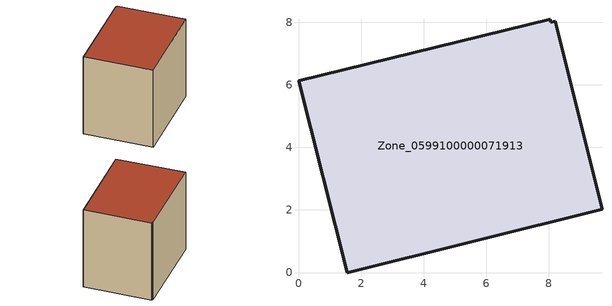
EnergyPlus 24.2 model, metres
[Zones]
Zone_0599100000071913
 floor ground (C_G): 8.2,8.03 9.7,2.02 1.55,0 0,6.13 8.04,8.09 8.06,7.99 z0
 wall outside (C_F): 1.55,0 9.7,2.02 8.2,8.03 8.06,7.99 8.04,8.09 0,6.13 1.55,0 z0:7.89
 roof outside (C_R): 9.7,2.02 8.2,8.03 8.06,7.99 8.04,8.09 0,6.13 1.55,0 z7.89
[BUILDING]
Pand.0599100000071913: North Axis=0; Terrain=City; Loads Convergence Tolerance Value=0.04; Temperature Convergence Tolerance Value=0.4; Solar Distribution=FullExterior; Maximum Number of Warmup Days=25; Minimum Number of Warmup Days=1
[Site:Location]
Rotterdam.The.Hague.AP_ZH_NLD Design_Conditions: Latitude=51.96; Longitude=4.45; Time Zone=1; Elevation=-4.5
[SITE:GROUNDTEMPERATURE:BUILDINGSURFACE]
18, 18, 18, 18, 18, 18, 18, 18, 18, 18, 18, 18
[MATERIAL] Thermal Absorptance=0.9; Solar Absorptance=0.7; Visible Absorptance=0.7
Name | Roughness | Thickness | Conductivity | Density | Specific Heat
G.TC.1965-1974 | MediumSmooth | 0.15 | 0.882353 | 540 | 1210
F.TC.1965-1974 | Rough | 0.3 | 0.697674 | 1920 | 840
R.TC.1965-1974 | MediumRough | 0.2 | 0.232558 | 1500 | 1000
[CONSTRUCTION]
C_G: G.TC.1965-1974
C_F: F.TC.1965-1974
C_R: R.TC.1965-1974
[ZONE]
Zone_0599100000071913: Type=1; Multiplier=1; Ceiling Height=Autocalculate; Volume=Autocalculate; Floor Area=autocalculate; Part of Total Floor Area=Yes
[ZONEINFILTRATION:DESIGNFLOWRATE]
Infil_Zone_0599100000071913: Zone or ZoneList or Space or SpaceList=Zone_0599100000071913; Schedule=AlwaysOn; Design Flow Rate Calculation Method=Flow/Area; Flow Rate per Floor Area=0.003; Constant Term Coefficient=1; Temperature Term Coefficient=0; Velocity Term Coefficient=0; Velocity Squared Term Coefficient=0
[HVACTEMPLATE:ZONE:IDEALLOADSAIRSYSTEM]
Zone_0599100000071913: Maximum Heating Supply Air Temperature=50; Minimum Cooling Supply Air Temperature=13; Maximum Heating Supply Air Humidity Ratio=0.0156; Minimum Cooling Supply Air Humidity Ratio=0.0077; Heating Limit=NoLimit; Cooling Limit=NoLimit; Dehumidification Control Type=ConstantSensibleHeatRatio; Cooling Sensible Heat Ratio=0.7; Dehumidification Setpoint=60; Humidification Control Type=None; Humidification Setpoint=30; Outdoor Air Method=None; Outdoor Air Flow Rate per Person=0.00944; Outdoor Air Flow Rate per Zone Floor Area=0; Outdoor Air Flow Rate per Zone=0; Demand Controlled Ventilation Type=None; Outdoor Air Economizer Type=NoEconomizer; Heat Recovery Type=None; Sensible Heat Recovery Effectiveness=0.7; Latent Heat Recovery Effectiveness=0.65
[ZONECONTROL:THERMOSTAT]
ThermostatControl_Zone_0599100000071913: Zone or ZoneList=Zone_0599100000071913; Control Type Schedule=DualSetpointControlType; Control 1=Thermostat_Zone_0599100000071913; Temperature Difference Between Cutout And Setpoint=0
[THERMOSTATSETPOINT:DUALSETPOINT]
Thermostat_Zone_0599100000071913: Heating Setpoint Temperature Schedule=HeatingSetpoint_Zone_0599100000071913; Cooling Setpoint Temperature Schedule=CoolingSetpoint_Zone_0599100000071913
[SCHEDULE:COMPACT]
HeatingSetpoint_Zone_0599100000071913: Through: 12/31, For: AllDays, Until: 24:00, 21
CoolingSetpoint_Zone_0599100000071913: Through: 12/31, For: AllDays, Until: 24:00, 24
DualSetpointControlType: Through: 12/31, For: AllDays, Until: 24:00, 4
AlwaysOn: Through: 12/31, For: AllDays, Until: 24:00, 1
